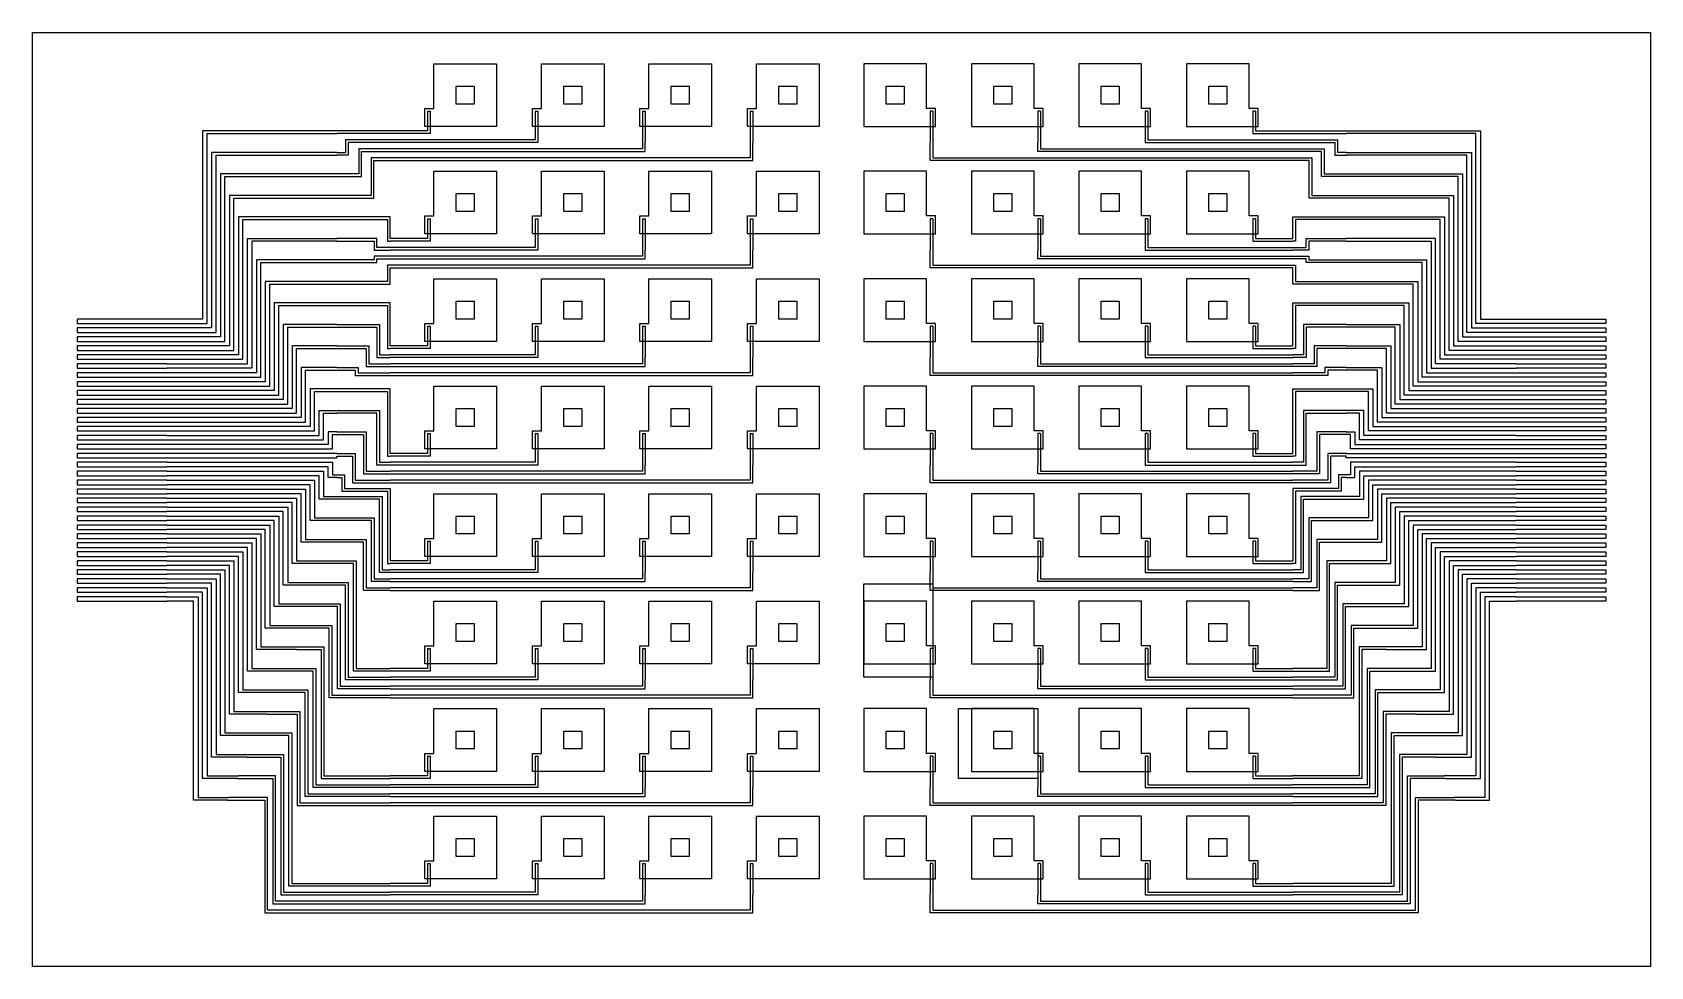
# Model space of a CAD drawing. Header units: millimetres. Extents: x -64 to 318, y -275 to 106.
# Drawn here: x 83.1 to 173.4, y -157.4 to -105.3 of the extents above; entities that cross this region are included whole.
import ezdxf

# ---------------------------------------------------------------- set-up
doc = ezdxf.new("R2010")
doc.units = ezdxf.units.MM
doc.header["$MEASUREMENT"] = 0

# ---------------------------------------------------------------- blocks, each defined once
blk = doc.blocks.new('*U20')
at = {"color": 3}
for p, q in [((-2, -1.75), (-2, -0.75)), ((-2, -0.75), (-1.5, -0.75)), ((-1.5, -0.75), (-1.5, -0.75)), ((-1.5, -1.75), (-2, -1.75))]:
    blk.add_line(p, q, dxfattribs=at)
blk.add_lwpolyline([(-1.5, -0.75), (-1.5, 1.75), (2, 1.75), (2, -1.75), (-1.5, -1.75)], dxfattribs=at)
blk = doc.blocks.new('*U21')
at = {"color": 0, "linetype": 'ByBlock', "lineweight": -2, "transparency": 16777216}
for p in [(0, 0), (6, 0), (12, 0), (18, 0), (0, -6), (6, -6), (12, -6), (18, -6), (0, -12), (6, -12), (12, -12), (18, -12), (0, -18), (6, -18), (12, -18), (18, -18), (0, -24), (6, -24), (12, -24), (18, -24), (0, -30), (6, -30), (12, -30), (18, -30), (0, -36), (6, -36), (12, -36), (18, -36), (0, -42), (6, -42), (12, -42), (18, -42)]:
    blk.add_blockref('*U20', p, dxfattribs=at)
blk = doc.blocks.new('*U22')
blk.add_lwpolyline([(-0.125, 2.5), (-0.125, -2.5), (0.125, -2.5), (0.125, 2.5)])
blk = doc.blocks.new('*U23')
at = {"color": 0, "linetype": 'ByBlock', "lineweight": -2, "transparency": 16777216}
for p in [(0, 0), (0.5, 0), (1, 0), (1.5, 0), (2, 0), (2.5, 0), (3, 0), (3.5, 0), (4, 0), (4.5, 0), (5, 0), (5.5, 0), (6, 0), (6.5, 0), (7, 0), (7.5, 0), (8, 0), (8.5, 0), (9, 0), (9.5, 0), (10, 0), (10.5, 0), (11, 0), (11.5, 0), (12, 0), (12.5, 0), (13, 0), (13.5, 0), (14, 0), (14.5, 0), (15, 0), (15.5, 0)]:
    blk.add_blockref('*U22', p, dxfattribs=at)
blk = doc.blocks.new('*U24')
for p, q in [((-8.033, 1.375), (-8.033, 0.275)), ((-8.033, 1.375), (-7.883, 1.375)), ((-7.883, 1.375), (-7.883, 0.125)), ((-2.033, 1.375), (-2.033, -0.225)), ((-2.033, 1.375), (-1.883, 1.375)), ((-1.883, 1.375), (-1.883, 0.125)), ((3.967, 1.375), (3.967, -0.225)), ((3.967, 1.375), (4.117, 1.375)), ((4.117, 1.375), (4.117, 0.125)), ((9.967, 1.375), (9.967, -0.225)), ((9.967, 1.375), (10.117, 1.375)), ((10.117, 1.375), (10.117, 0.125)), ((-8.033, 0.275), (-10.117, 0.275)), ((-7.883, 0.125), (-10.117, 0.125)), ((-8.033, 0.275), (-8.033, 0.275)), ((-1.998, 0.172), (-1.998, 0.172)), ((-1.883, 0.125), (-1.883, -0.375)), ((4.002, 0.172), (4.002, 0.172)), ((4.117, 0.125), (4.117, -0.375)), ((10.002, 0.172), (10.002, 0.172)), ((10.117, 0.125), (10.117, -0.375)), ((-2.033, -0.225), (-10.117, -0.225)), ((-1.883, -0.375), (-10.117, -0.375)), ((3.967, -0.725), (-10.117, -0.725)), ((-10.117, -0.875), (4.117, -0.875)), ((3.967, -0.225), (3.967, -0.725)), ((4.117, -0.875), (4.117, -0.375)), ((9.967, -0.225), (9.967, -0.725)), ((9.967, -0.725), (9.967, -1.225)), ((10.117, -0.875), (10.117, -0.375)), ((10.117, -1.375), (10.117, -0.875)), ((9.967, -1.225), (-10.117, -1.225)), ((-10.117, -1.375), (10.117, -1.375))]:
    blk.add_line(p, q)
blk = doc.blocks.new('*U25')
at = {"color": 0, "linetype": 'ByBlock', "lineweight": -2, "transparency": 16777216}
for p in [(0, 0), (0, -6), (0, -12), (0, -18), (0, -24), (0, -30), (0, -36), (0, -42)]:
    blk.add_blockref('*U24', p, dxfattribs=at)
blk = doc.blocks.new('*U26')
at = {"color": 3}
for p, q in [((-2, -1.75), (-2, -0.75)), ((-2, -0.75), (-1.5, -0.75)), ((-1.5, -0.75), (-1.5, -0.75)), ((-1.5, -1.75), (-2, -1.75))]:
    blk.add_line(p, q, dxfattribs=at)
blk.add_lwpolyline([(-1.5, -0.75), (-1.5, 1.75), (2, 1.75), (2, -1.75), (-1.5, -1.75)], dxfattribs=at)
blk = doc.blocks.new('*U27')
at = {"color": 0, "linetype": 'ByBlock', "lineweight": -2, "transparency": 16777216}
for p in [(0, 0), (6, 0), (12, 0), (18, 0), (0, -6), (6, -6), (12, -6), (18, -6), (0, -12), (6, -12), (12, -12), (18, -12), (0, -18), (6, -18), (12, -18), (18, -18), (0, -24), (6, -24), (12, -24), (18, -24), (0, -30), (6, -30), (12, -30), (18, -30), (0, -36), (6, -36), (12, -36), (18, -36), (0, -42), (6, -42), (12, -42), (18, -42)]:
    blk.add_blockref('*U26', p, dxfattribs=at)
blk = doc.blocks.new('*U28')
blk.add_lwpolyline([(-0.125, 2.5), (-0.125, -2.5), (0.125, -2.5), (0.125, 2.5)])
blk = doc.blocks.new('*U29')
at = {"color": 0, "linetype": 'ByBlock', "lineweight": -2, "transparency": 16777216}
for p in [(0, 0), (0.5, 0), (1, 0), (1.5, 0), (2, 0), (2.5, 0), (3, 0), (3.5, 0), (4, 0), (4.5, 0), (5, 0), (5.5, 0), (6, 0), (6.5, 0), (7, 0), (7.5, 0), (8, 0), (8.5, 0), (9, 0), (9.5, 0), (10, 0), (10.5, 0), (11, 0), (11.5, 0), (12, 0), (12.5, 0), (13, 0), (13.5, 0), (14, 0), (14.5, 0), (15, 0), (15.5, 0)]:
    blk.add_blockref('*U28', p, dxfattribs=at)
blk = doc.blocks.new('*U30')
for p, q in [((-8.033, 1.375), (-8.033, 0.275)), ((-8.033, 1.375), (-7.883, 1.375)), ((-7.883, 1.375), (-7.883, 0.125)), ((-2.033, 1.375), (-2.033, -0.225)), ((-2.033, 1.375), (-1.883, 1.375)), ((-1.883, 1.375), (-1.883, 0.125)), ((3.967, 1.375), (3.967, -0.225)), ((3.967, 1.375), (4.117, 1.375)), ((4.117, 1.375), (4.117, 0.125)), ((9.967, 1.375), (9.967, -0.225)), ((9.967, 1.375), (10.117, 1.375)), ((10.117, 1.375), (10.117, 0.125)), ((-8.033, 0.275), (-10.117, 0.275)), ((-7.883, 0.125), (-10.117, 0.125)), ((-8.033, 0.275), (-8.033, 0.275)), ((-1.998, 0.172), (-1.998, 0.172)), ((-1.883, 0.125), (-1.883, -0.375)), ((4.002, 0.172), (4.002, 0.172)), ((4.117, 0.125), (4.117, -0.375)), ((10.002, 0.172), (10.002, 0.172)), ((10.117, 0.125), (10.117, -0.375)), ((-2.033, -0.225), (-10.117, -0.225)), ((-1.883, -0.375), (-10.117, -0.375)), ((3.967, -0.725), (-10.117, -0.725)), ((-10.117, -0.875), (4.117, -0.875)), ((3.967, -0.225), (3.967, -0.725)), ((4.117, -0.875), (4.117, -0.375)), ((9.967, -0.225), (9.967, -0.725)), ((9.967, -0.725), (9.967, -1.225)), ((10.117, -0.875), (10.117, -0.375)), ((10.117, -1.375), (10.117, -0.875)), ((9.967, -1.225), (-10.117, -1.225)), ((-10.117, -1.375), (10.117, -1.375))]:
    blk.add_line(p, q)
blk = doc.blocks.new('*U31')
at = {"color": 0, "linetype": 'ByBlock', "lineweight": -2, "transparency": 16777216}
for p in [(0, 0), (0, -6), (0, -12), (0, -18), (0, -24), (0, -30), (0, -36), (0, -42)]:
    blk.add_blockref('*U30', p, dxfattribs=at)
blk = doc.blocks.new('*U32')
at = {"color": 4}
blk.add_lwpolyline([(-0.5, 0.5), (0.5, 0.5), (0.5, -0.5), (-0.5, -0.5)], close=True, dxfattribs=at)
blk = doc.blocks.new('*U33')
at = {"color": 0, "linetype": 'ByBlock', "lineweight": -2, "transparency": 16777216}
for p in [(0, 0), (6, 0), (12, 0), (18, 0), (24, 0), (30, 0), (36, 0), (42, 0), (0, -6), (6, -6), (12, -6), (18, -6), (24, -6), (30, -6), (36, -6), (42, -6), (0, -12), (6, -12), (12, -12), (18, -12), (24, -12), (30, -12), (36, -12), (42, -12), (0, -18), (6, -18), (12, -18), (18, -18), (24, -18), (30, -18), (36, -18), (42, -18), (0, -24), (6, -24), (12, -24), (18, -24), (24, -24), (30, -24), (36, -24), (42, -24), (0, -30), (6, -30), (12, -30), (18, -30), (24, -30), (30, -30), (36, -30), (42, -30), (0, -36), (6, -36), (12, -36), (18, -36), (24, -36), (30, -36), (36, -36), (42, -36), (0, -42), (6, -42), (12, -42), (18, -42), (24, -42), (30, -42), (36, -42), (42, -42)]:
    blk.add_blockref('*U32', p, dxfattribs=at)

msp = doc.modelspace()

# ---------------------------------------------------------------- linework, layer by layer
for p, q in [((103.07851, -110.7991), (100.10449, -110.7991)), ((103.07851, -110.9491), (100.10449, -110.9491)), ((153.4448, -110.7991), (156.41882, -110.7991)), ((153.4448, -110.9491), (156.41882, -110.9491)), ((103.07851, -111.2991), (100.57758, -111.2991)), ((100.57758, -111.2991), (100.57758, -111.9991)), ((103.07851, -111.4491), (100.72758, -111.4491)), ((100.72758, -111.4491), (100.72758, -112.1491)), ((103.07851, -111.7991), (101.33059, -111.7991)), ((101.33059, -111.7991), (101.33059, -113.1991)), ((101.48059, -113.3491), (101.48059, -111.9491)), ((101.48059, -111.9491), (103.07851, -111.9491)), ((153.4448, -111.2991), (155.94574, -111.2991)), ((153.4448, -111.4491), (155.79574, -111.4491)), ((153.4448, -111.7991), (155.19273, -111.7991)), ((155.04273, -111.9491), (153.4448, -111.9491)), ((155.04273, -113.3491), (155.04273, -111.9491)), ((155.19273, -111.7991), (155.19273, -113.1991)), ((155.79574, -111.4491), (155.79574, -112.1491)), ((155.94574, -111.2991), (155.94574, -111.9991)), ((100.10449, -111.9991), (100.57758, -111.9991)), ((100.72758, -112.1491), (100.10449, -112.1491)), ((103.07851, -112.2991), (102.01649, -112.2991)), ((102.01649, -112.2991), (102.01649, -114.3991)), ((102.16649, -114.5491), (102.16649, -112.4491)), ((102.16649, -112.4491), (103.07851, -112.4491)), ((153.4448, -112.2991), (154.50682, -112.2991)), ((154.35682, -112.4491), (153.4448, -112.4491)), ((154.35682, -114.5491), (154.35682, -112.4491)), ((154.50682, -112.2991), (154.50682, -114.3991)), ((155.79574, -112.1491), (156.41882, -112.1491)), ((156.41882, -111.9991), (155.94574, -111.9991)), ((101.33059, -113.1991), (100.10449, -113.1991)), ((100.10449, -113.3491), (101.48059, -113.3491)), ((156.41882, -113.3491), (155.04273, -113.3491)), ((155.19273, -113.1991), (156.41882, -113.1991)), ((102.01649, -114.3991), (100.10449, -114.3991)), ((100.10449, -114.5491), (102.16649, -114.5491)), ((156.41882, -114.5491), (154.35682, -114.5491)), ((154.50682, -114.3991), (156.41882, -114.3991)), ((103.07851, -115.5991), (100.10449, -115.5991)), ((103.07851, -116.7991), (103.07851, -115.5991)), ((153.4448, -116.7991), (153.4448, -115.5991)), ((153.4448, -115.5991), (156.41882, -115.5991)), ((100.10449, -115.7491), (102.92851, -115.7491)), ((102.92851, -115.7491), (102.92851, -116.9491)), ((156.41882, -115.7491), (153.5948, -115.7491)), ((153.5948, -115.7491), (153.5948, -116.9491)), ((102.32851, -116.7991), (100.10449, -116.7991)), ((100.10449, -116.9491), (102.17851, -116.9491)), ((102.17851, -116.9491), (102.17851, -117.4491)), ((102.32851, -117.2991), (102.32851, -116.7991)), ((103.07851, -117.2991), (102.32851, -117.2991)), ((102.92851, -116.9491), (103.07851, -116.9491)), ((153.5948, -116.9491), (153.4448, -116.9491)), ((153.4448, -117.2991), (154.1948, -117.2991)), ((154.1948, -117.2991), (154.1948, -116.7991)), ((154.1948, -116.7991), (156.41882, -116.7991)), ((156.41882, -116.9491), (154.3448, -116.9491)), ((154.3448, -116.9491), (154.3448, -117.4491)), ((102.17851, -117.9991), (100.10449, -117.9991)), ((100.10449, -118.1491), (102.32851, -118.1491)), ((102.17851, -117.4491), (103.07851, -117.4491)), ((103.07851, -117.7991), (102.17851, -117.7991)), ((102.17851, -117.7991), (102.17851, -117.9991)), ((102.32851, -118.1491), (102.32851, -117.9491)), ((102.32851, -117.9491), (103.07851, -117.9491)), ((103.07851, -118.2991), (102.92851, -118.2991)), ((102.92851, -118.2991), (102.92851, -119.1991)), ((154.3448, -117.4491), (153.4448, -117.4491)), ((153.4448, -117.7991), (154.3448, -117.7991)), ((154.1948, -117.9491), (153.4448, -117.9491)), ((153.4448, -118.2991), (153.5948, -118.2991)), ((153.5948, -118.2991), (153.5948, -119.1991)), ((154.1948, -118.1491), (154.1948, -117.9491)), ((156.41882, -118.1491), (154.1948, -118.1491)), ((154.3448, -117.7991), (154.3448, -117.9991)), ((154.3448, -117.9991), (156.41882, -117.9991)), ((102.92851, -119.1991), (100.10449, -119.1991)), ((103.07851, -119.3491), (103.07851, -118.4491)), ((153.4448, -119.3491), (153.4448, -118.4491)), ((153.5948, -119.1991), (156.41882, -119.1991)), ((100.10449, -119.3491), (103.07851, -119.3491)), ((156.41882, -119.3491), (153.4448, -119.3491)), ((103.07851, -120.3991), (100.10449, -120.3991)), ((100.10449, -120.5491), (102.92851, -120.5491)), ((102.92851, -120.5491), (102.92851, -122.9491)), ((103.07851, -122.7991), (103.07851, -120.3991)), ((153.4448, -122.7991), (153.4448, -120.3991)), ((153.4448, -120.3991), (156.41882, -120.3991)), ((156.41882, -120.5491), (153.5948, -120.5491)), ((153.5948, -120.5491), (153.5948, -122.9491)), ((100.10449, -121.5991), (102.47851, -121.5991)), ((100.10449, -121.7491), (102.32851, -121.7491)), ((102.32851, -121.7491), (102.32851, -123.4491)), ((102.47851, -121.5991), (102.47851, -123.2991)), ((156.41882, -121.5991), (154.0448, -121.5991)), ((154.0448, -121.5991), (154.0448, -123.2991)), ((156.41882, -121.7491), (154.1948, -121.7491)), ((154.1948, -121.7491), (154.1948, -123.4491)), ((100.10449, -122.7991), (101.87851, -122.7991)), ((101.87851, -122.7991), (101.87851, -123.7991)), ((156.41882, -122.7991), (154.6448, -122.7991)), ((154.6448, -122.7991), (154.6448, -123.7991)), ((100.10449, -122.9491), (101.72851, -122.9491)), ((101.72851, -122.9491), (101.72851, -123.9491)), ((102.32851, -123.4491), (103.07851, -123.4491)), ((102.47851, -123.2991), (103.07851, -123.2991)), ((102.92851, -122.9491), (103.07851, -122.9491)), ((153.5948, -122.9491), (153.4448, -122.9491)), ((154.0448, -123.2991), (153.4448, -123.2991)), ((154.1948, -123.4491), (153.4448, -123.4491)), ((156.41882, -122.9491), (154.7948, -122.9491)), ((154.7948, -122.9491), (154.7948, -123.9491)), ((100.10449, -123.9991), (101.27851, -123.9991)), ((100.10449, -124.1491), (101.12851, -124.1491)), ((101.12851, -124.1491), (101.12851, -124.4491)), ((101.12851, -124.4491), (103.07851, -124.4491)), ((101.27851, -123.9991), (101.27851, -124.2991)), ((101.27851, -124.2991), (103.07851, -124.2991)), ((101.72851, -123.9491), (103.07851, -123.9491)), ((101.87851, -123.7991), (103.07851, -123.7991)), ((154.6448, -123.7991), (153.4448, -123.7991)), ((154.7948, -123.9491), (153.4448, -123.9491)), ((155.2448, -124.2991), (153.4448, -124.2991)), ((155.3948, -124.4491), (153.4448, -124.4491)), ((156.41882, -123.9991), (155.2448, -123.9991)), ((155.2448, -123.9991), (155.2448, -124.2991)), ((156.41882, -124.1491), (155.3948, -124.1491)), ((155.3948, -124.1491), (155.3948, -124.4491)), ((103.07851, -125.1991), (100.10449, -125.1991)), ((100.10449, -125.3491), (102.92851, -125.3491)), ((102.92851, -125.3491), (102.92851, -128.9491)), ((103.07851, -128.7991), (103.07851, -125.1991)), ((153.4448, -128.7991), (153.4448, -125.1991)), ((153.4448, -125.1991), (156.41882, -125.1991)), ((156.41882, -125.3491), (153.5948, -125.3491)), ((153.5948, -125.3491), (153.5948, -128.9491)), ((100.10449, -126.3991), (102.47851, -126.3991)), ((102.47851, -126.3991), (102.47851, -129.2991)), ((156.41882, -126.3991), (154.0448, -126.3991)), ((154.0448, -126.3991), (154.0448, -129.2991)), ((102.32851, -126.5491), (100.10449, -126.5491)), ((102.32851, -129.4491), (102.32851, -126.5491)), ((154.1948, -129.4491), (154.1948, -126.5491)), ((154.1948, -126.5491), (156.41882, -126.5491)), ((100.10449, -127.5991), (101.72851, -127.5991)), ((100.10449, -127.7491), (101.57851, -127.7491)), ((101.57851, -127.7491), (101.57851, -129.9491)), ((101.72851, -127.5991), (101.72851, -129.7991)), ((156.41882, -127.5991), (154.7948, -127.5991)), ((154.7948, -127.5991), (154.7948, -129.7991)), ((156.41882, -127.7491), (154.9448, -127.7491)), ((154.9448, -127.7491), (154.9448, -129.9491)), ((100.10449, -128.7991), (90.60449, -128.7991)), ((100.10449, -128.7991), (101.12851, -128.7991)), ((100.10449, -128.9491), (100.97851, -128.9491)), ((100.97851, -128.9491), (100.97851, -130.4491)), ((101.12851, -128.7991), (101.12851, -130.2991)), ((102.92851, -128.9491), (103.07851, -128.9491)), ((153.5948, -128.9491), (153.4448, -128.9491)), ((156.41882, -128.7991), (155.3948, -128.7991)), ((155.3948, -128.7991), (155.3948, -130.2991)), ((156.41882, -128.9491), (155.5448, -128.9491)), ((155.5448, -128.9491), (155.5448, -130.4491)), ((156.41882, -128.7991), (165.91882, -128.7991)), ((100.10449, -129.9991), (100.52851, -129.9991)), ((100.52851, -129.9991), (100.52851, -130.76273)), ((101.57851, -129.9491), (103.07851, -129.9491)), ((101.72851, -129.7991), (103.07851, -129.7991)), ((103.07851, -129.4491), (102.32851, -129.4491)), ((102.47851, -129.2991), (103.07851, -129.2991)), ((154.0448, -129.2991), (153.4448, -129.2991)), ((153.4448, -129.4491), (154.1948, -129.4491)), ((154.7948, -129.7991), (153.4448, -129.7991)), ((154.9448, -129.9491), (153.4448, -129.9491)), ((156.41882, -129.9991), (155.9948, -129.9991)), ((155.9948, -129.9991), (155.9948, -130.76273)), ((100.10449, -130.1491), (100.37851, -130.1491)), ((100.37851, -130.1491), (100.37851, -130.91273)), ((100.37851, -130.91273), (102.92851, -130.91273)), ((100.52851, -130.76273), (103.07851, -130.76273)), ((100.97851, -130.4491), (103.07851, -130.4491)), ((101.12851, -130.2991), (103.07851, -130.2991)), ((102.92851, -130.91273), (102.92851, -134.9491)), ((103.07851, -130.76273), (103.07851, -134.7991)), ((155.3948, -130.2991), (153.4448, -130.2991)), ((155.5448, -130.4491), (153.4448, -130.4491)), ((155.9948, -130.76273), (153.4448, -130.76273)), ((153.4448, -130.76273), (153.4448, -134.7991)), ((156.1448, -130.91273), (153.5948, -130.91273)), ((153.5948, -130.91273), (153.5948, -134.9491)), ((156.41882, -130.1491), (156.1448, -130.1491)), ((156.1448, -130.1491), (156.1448, -130.91273)), ((100.10449, -131.1991), (102.62851, -131.1991)), ((102.47851, -131.3491), (100.10449, -131.3491)), ((102.47851, -135.4491), (102.47851, -131.3491)), ((102.62851, -131.1991), (102.62851, -135.2991)), ((156.41882, -131.1991), (153.8948, -131.1991)), ((153.8948, -131.1991), (153.8948, -135.2991)), ((154.0448, -135.4491), (154.0448, -131.3491)), ((154.0448, -131.3491), (156.41882, -131.3491)), ((102.02851, -132.5491), (100.10449, -132.5491)), ((100.25449, -132.3991), (102.17851, -132.3991)), ((102.02851, -135.9491), (102.02851, -132.5491)), ((102.17851, -132.3991), (102.17851, -135.7991)), ((156.26882, -132.3991), (154.3448, -132.3991)), ((154.3448, -132.3991), (154.3448, -135.7991)), ((154.4948, -135.9491), (154.4948, -132.5491)), ((154.4948, -132.5491), (156.41882, -132.5491)), ((100.10449, -133.5991), (101.72851, -133.5991)), ((101.72851, -133.5991), (101.72851, -136.2991)), ((156.41882, -133.5991), (154.7948, -133.5991)), ((154.7948, -133.5991), (154.7948, -136.2991)), ((101.57851, -133.7491), (100.10449, -133.7491)), ((101.57851, -136.4491), (101.57851, -133.7491)), ((154.9448, -136.4491), (154.9448, -133.7491)), ((154.9448, -133.7491), (156.41882, -133.7491)), ((100.10449, -134.7991), (101.17594, -134.7991)), ((101.02594, -134.9491), (100.10449, -134.9491)), ((101.02594, -140.9491), (101.02594, -134.9491)), ((101.17594, -134.7991), (101.17594, -140.7991)), ((103.07851, -135.4491), (102.47851, -135.4491)), ((102.62851, -135.2991), (103.07851, -135.2991)), ((102.92851, -134.9491), (103.07851, -134.9491)), ((153.5948, -134.9491), (153.4448, -134.9491)), ((153.8948, -135.2991), (153.4448, -135.2991)), ((153.4448, -135.4491), (154.0448, -135.4491)), ((156.41882, -134.7991), (155.34738, -134.7991)), ((155.34738, -134.7991), (155.34738, -140.7991)), ((155.49738, -140.9491), (155.49738, -134.9491)), ((155.49738, -134.9491), (156.41882, -134.9491)), ((100.57594, -136.1491), (99.48751, -136.1491)), ((99.55606, -135.9991), (100.72594, -135.9991)), ((100.57594, -141.4491), (100.57594, -136.1491)), ((100.72594, -135.9991), (100.72594, -141.2991)), ((101.72851, -136.2991), (103.07851, -136.2991)), ((103.07851, -135.9491), (102.02851, -135.9491)), ((102.17851, -135.7991), (103.07851, -135.7991)), ((154.3448, -135.7991), (153.4448, -135.7991)), ((153.4448, -135.9491), (154.4948, -135.9491)), ((154.7948, -136.2991), (153.4448, -136.2991)), ((156.96725, -135.9991), (155.79738, -135.9991)), ((155.79738, -135.9991), (155.79738, -141.2991)), ((155.94738, -141.4491), (155.94738, -136.1491)), ((155.94738, -136.1491), (157.03581, -136.1491)), ((99.00763, -137.1991), (100.27594, -137.1991)), ((100.27594, -137.1991), (100.27594, -141.7991)), ((103.07851, -136.4491), (101.57851, -136.4491)), ((153.4448, -136.4491), (154.9448, -136.4491)), ((157.51569, -137.1991), (156.24738, -137.1991)), ((156.24738, -137.1991), (156.24738, -141.7991)), ((100.12594, -137.3491), (98.93907, -137.3491)), ((100.12594, -141.9491), (100.12594, -137.3491)), ((156.39738, -141.9491), (156.39738, -137.3491)), ((156.39738, -137.3491), (157.58424, -137.3491)), ((99.67594, -138.5491), (98.39064, -138.5491)), ((98.45919, -138.3991), (99.82594, -138.3991)), ((99.67594, -142.4491), (99.67594, -138.5491)), ((99.82594, -138.3991), (99.82594, -142.2991)), ((158.06412, -138.3991), (156.69738, -138.3991)), ((156.69738, -138.3991), (156.69738, -142.2991)), ((156.84738, -142.4491), (156.84738, -138.5491)), ((156.84738, -138.5491), (158.13267, -138.5491)), ((97.84221, -139.7491), (99.22594, -139.7491)), ((97.91076, -139.5991), (99.37594, -139.5991)), ((99.22594, -139.7491), (99.22594, -146.9491)), ((99.37594, -139.5991), (99.37594, -146.7991)), ((158.61255, -139.5991), (157.14738, -139.5991)), ((157.14738, -139.5991), (157.14738, -146.7991)), ((158.68111, -139.7491), (157.29738, -139.7491)), ((157.29738, -139.7491), (157.29738, -146.9491)), ((97.36233, -140.7991), (98.92594, -140.7991)), ((98.92594, -140.7991), (98.92594, -147.2991)), ((101.17594, -140.7991), (103.07851, -140.7991)), ((155.34738, -140.7991), (153.4448, -140.7991)), ((159.16099, -140.7991), (157.59738, -140.7991)), ((157.59738, -140.7991), (157.59738, -147.2991)), ((98.77594, -140.9491), (97.29377, -140.9491)), ((98.77594, -147.4491), (98.77594, -140.9491)), ((103.07851, -141.4491), (100.57594, -141.4491)), ((100.72594, -141.2991), (103.07851, -141.2991)), ((103.07851, -140.9491), (101.02594, -140.9491)), ((153.4448, -140.9491), (155.49738, -140.9491)), ((155.79738, -141.2991), (153.4448, -141.2991)), ((153.4448, -141.4491), (155.94738, -141.4491)), ((157.74738, -147.4491), (157.74738, -140.9491)), ((157.74738, -140.9491), (159.22954, -140.9491)), ((98.32594, -142.1491), (96.74534, -142.1491)), ((96.81389, -141.9991), (98.47594, -141.9991)), ((98.32594, -147.9491), (98.32594, -142.1491)), ((98.47594, -141.9991), (98.47594, -147.7991)), ((103.07851, -142.4491), (99.67594, -142.4491)), ((99.82594, -142.2991), (103.07851, -142.2991)), ((103.07851, -141.9491), (100.12594, -141.9491)), ((100.27594, -141.7991), (103.07851, -141.7991)), ((156.24738, -141.7991), (153.4448, -141.7991)), ((153.4448, -141.9491), (156.39738, -141.9491)), ((156.69738, -142.2991), (153.4448, -142.2991)), ((153.4448, -142.4491), (156.84738, -142.4491)), ((159.70942, -141.9991), (158.04738, -141.9991)), ((158.04738, -141.9991), (158.04738, -147.7991)), ((158.19738, -147.9491), (158.19738, -142.1491)), ((158.19738, -142.1491), (159.77798, -142.1491)), ((96.19691, -143.3491), (97.87594, -143.3491)), ((96.26546, -143.1991), (98.02594, -143.1991)), ((97.87594, -143.3491), (97.87594, -148.4491)), ((98.02594, -143.1991), (98.02594, -148.2991)), ((160.25785, -143.1991), (158.49738, -143.1991)), ((158.49738, -143.1991), (158.49738, -148.2991)), ((160.32641, -143.3491), (158.64738, -143.3491)), ((158.64738, -143.3491), (158.64738, -148.4491)), ((95.71703, -144.3991), (97.57594, -144.3991)), ((97.57594, -144.3991), (97.57594, -152.7991)), ((160.80629, -144.3991), (158.94738, -144.3991)), ((158.94738, -144.3991), (158.94738, -152.7991)), ((97.42594, -144.5491), (95.64847, -144.5491)), ((97.42594, -152.9491), (97.42594, -144.5491)), ((159.09738, -152.9491), (159.09738, -144.5491)), ((159.09738, -144.5491), (160.87484, -144.5491)), ((95.10004, -145.7491), (96.97594, -145.7491)), ((95.16859, -145.5991), (97.12594, -145.5991)), ((96.97594, -145.7491), (96.97594, -153.4491)), ((97.12594, -145.5991), (97.12594, -153.2991)), ((161.35472, -145.5991), (159.39738, -145.5991)), ((159.39738, -145.5991), (159.39738, -153.2991)), ((161.42328, -145.7491), (159.54738, -145.7491)), ((159.54738, -145.7491), (159.54738, -153.4491)), ((94.55161, -146.9491), (96.52594, -146.9491)), ((96.67594, -146.7991), (94.62016, -146.7991)), ((96.52594, -146.9491), (96.52594, -153.9491)), ((96.67594, -153.7991), (96.67594, -146.7991)), ((99.22594, -146.9491), (103.07851, -146.9491)), ((99.37594, -146.7991), (103.07851, -146.7991)), ((157.14738, -146.7991), (153.4448, -146.7991)), ((157.29738, -146.9491), (153.4448, -146.9491)), ((159.84738, -153.7991), (159.84738, -146.7991)), ((159.84738, -146.7991), (161.90315, -146.7991)), ((161.97171, -146.9491), (159.99738, -146.9491)), ((159.99738, -146.9491), (159.99738, -153.9491)), ((96.22594, -147.9991), (94.07173, -147.9991)), ((96.22594, -154.2991), (96.22594, -147.9991)), ((103.07851, -147.9491), (98.32594, -147.9491)), ((98.47594, -147.7991), (103.07851, -147.7991)), ((103.07851, -147.4491), (98.77594, -147.4491)), ((98.92594, -147.2991), (103.07851, -147.2991)), ((157.59738, -147.2991), (153.4448, -147.2991)), ((153.4448, -147.4491), (157.74738, -147.4491)), ((158.04738, -147.7991), (153.4448, -147.7991)), ((153.4448, -147.9491), (158.19738, -147.9491)), ((160.29738, -154.2991), (160.29738, -147.9991)), ((160.29738, -147.9991), (162.45159, -147.9991)), ((94.00317, -148.1491), (96.07594, -148.1491)), ((96.07594, -148.1491), (96.07594, -154.4491)), ((97.87594, -148.4491), (103.07851, -148.4491)), ((98.02594, -148.2991), (103.07851, -148.2991)), ((158.49738, -148.2991), (153.4448, -148.2991)), ((158.64738, -148.4491), (153.4448, -148.4491)), ((162.52014, -148.1491), (160.44738, -148.1491)), ((160.44738, -148.1491), (160.44738, -154.4491)), ((96.97594, -153.4491), (103.07851, -153.4491)), ((97.12594, -153.2991), (103.07851, -153.2991)), ((103.07851, -152.9491), (97.42594, -152.9491)), ((97.57594, -152.7991), (103.07851, -152.7991)), ((158.94738, -152.7991), (153.4448, -152.7991)), ((153.4448, -152.9491), (159.09738, -152.9491)), ((159.39738, -153.2991), (153.4448, -153.2991)), ((159.54738, -153.4491), (153.4448, -153.4491)), ((103.07851, -154.2991), (96.22594, -154.2991)), ((96.52594, -153.9491), (103.07851, -153.9491)), ((103.07851, -153.7991), (96.67594, -153.7991)), ((153.4448, -153.7991), (159.84738, -153.7991)), ((159.99738, -153.9491), (153.4448, -153.9491)), ((153.4448, -154.2991), (160.29738, -154.2991)), ((96.07594, -154.4491), (103.07851, -154.4491)), ((160.44738, -154.4491), (153.4448, -154.4491))]:
    msp.add_line(p, q)
at = {"color": 4}
msp.add_lwpolyline([(83.10449, -105.2991), (173.41882, -105.2991), (173.41882, -157.4491), (83.10449, -157.4491)], close=True, dxfattribs=at)
for points in [[(100.10449, -110.7991), (92.60449, -110.7991), (92.60449, -121.2991), (90.60449, -121.2991)], [(90.60449, -121.5491), (92.85453, -121.5491), (92.85453, -110.9491), (100.10449, -110.9491)], [(156.41882, -110.7991), (163.91882, -110.7991), (163.91882, -121.2991), (165.91882, -121.2991)], [(165.91882, -121.5491), (163.66878, -121.5491), (163.66878, -110.9491), (156.41882, -110.9491)], [(100.10449, -111.9991), (93.10449, -111.9991), (93.10449, -121.7991), (90.60449, -121.7991)], [(90.60449, -122.0491), (93.35453, -122.0491), (93.35453, -112.1491), (100.10449, -112.1491)], [(156.41882, -111.9991), (163.41882, -111.9991), (163.41882, -121.7991), (165.91882, -121.7991)], [(165.91882, -122.0491), (163.16878, -122.0491), (163.16878, -112.1491), (156.41882, -112.1491)], [(100.10449, -113.1991), (93.60449, -113.1991), (93.60449, -122.2991), (90.60449, -122.2991)], [(90.60449, -122.5491), (93.85453, -122.5491), (93.85453, -113.3491), (100.10449, -113.3491)], [(156.41882, -113.1991), (162.91882, -113.1991), (162.91882, -122.2991), (165.91882, -122.2991)], [(165.91882, -122.5491), (162.66878, -122.5491), (162.66878, -113.3491), (156.41882, -113.3491)], [(100.10449, -114.3991), (94.10449, -114.3991), (94.10449, -122.7991), (90.60449, -122.7991)], [(90.60449, -123.0491), (94.35453, -123.0491), (94.35453, -114.5491), (100.10449, -114.5491)], [(156.41882, -114.3991), (162.41882, -114.3991), (162.41882, -122.7991), (165.91882, -122.7991)], [(165.91882, -123.0491), (162.16878, -123.0491), (162.16878, -114.5491), (156.41882, -114.5491)], [(100.10449, -115.5991), (94.60449, -115.5991), (94.60449, -123.2991), (90.60449, -123.2991)], [(156.41882, -115.5991), (161.91882, -115.5991), (161.91882, -123.2991), (165.91882, -123.2991)], [(90.60449, -123.5491), (94.85453, -123.5491), (94.85453, -115.7491), (100.10449, -115.7491)], [(165.91882, -123.5491), (161.66878, -123.5491), (161.66878, -115.7491), (156.41882, -115.7491)], [(90.60449, -123.7991), (95.10453, -123.7991), (95.10453, -116.7991), (100.10449, -116.7991)], [(100.10449, -116.9491), (95.35449, -116.9491), (95.35449, -124.0491), (90.60449, -124.0491)], [(165.91882, -123.7991), (161.41878, -123.7991), (161.41878, -116.7991), (156.41882, -116.7991)], [(156.41882, -116.9491), (161.16882, -116.9491), (161.16882, -124.0491), (165.91882, -124.0491)], [(100.10449, -117.9991), (95.60449, -117.9991), (95.60449, -124.2991), (90.60449, -124.2991)], [(90.60449, -124.5491), (95.85453, -124.5491), (95.85453, -118.1491), (100.10449, -118.1491)], [(156.41882, -117.9991), (160.91882, -117.9991), (160.91882, -124.2991), (165.91882, -124.2991)], [(165.91882, -124.5491), (160.66878, -124.5491), (160.66878, -118.1491), (156.41882, -118.1491)], [(100.10449, -119.1991), (96.10449, -119.1991), (96.10449, -124.7991), (90.60449, -124.7991)], [(156.41882, -119.1991), (160.41882, -119.1991), (160.41882, -124.7991), (165.91882, -124.7991)], [(90.60449, -125.0491), (96.35453, -125.0491), (96.35453, -119.3491), (100.10449, -119.3491)], [(165.91882, -125.0491), (160.16878, -125.0491), (160.16878, -119.3491), (156.41882, -119.3491)], [(100.10449, -120.3991), (96.60449, -120.3991), (96.60449, -125.2991), (90.60449, -125.2991)], [(90.60449, -125.5491), (96.85453, -125.5491), (96.85453, -120.5491), (100.10449, -120.5491)], [(156.41882, -120.3991), (159.91882, -120.3991), (159.91882, -125.2991), (165.91882, -125.2991)], [(165.91882, -125.5491), (159.66878, -125.5491), (159.66878, -120.5491), (156.41882, -120.5491)], [(100.10449, -121.5991), (97.10449, -121.5991), (97.10449, -125.7991), (90.60449, -125.7991)], [(90.60449, -126.0491), (97.35453, -126.0491), (97.35453, -121.7491), (100.10449, -121.7491)], [(156.41882, -121.5991), (159.41882, -121.5991), (159.41882, -125.7991), (165.91882, -125.7991)], [(165.91882, -126.0491), (159.16878, -126.0491), (159.16878, -121.7491), (156.41882, -121.7491)], [(100.10449, -122.7991), (97.60449, -122.7991), (97.60449, -126.2991), (90.60449, -126.2991)], [(156.41882, -122.7991), (158.91882, -122.7991), (158.91882, -126.2991), (165.91882, -126.2991)], [(90.60449, -126.5491), (97.85453, -126.5491), (97.85453, -122.9491), (100.10449, -122.9491)], [(165.91882, -126.5491), (158.66878, -126.5491), (158.66878, -122.9491), (156.41882, -122.9491)], [(100.10449, -123.9991), (98.10449, -123.9991), (98.10449, -126.7991), (90.60449, -126.7991)], [(90.60449, -127.0491), (98.35453, -127.0491), (98.35453, -124.1491), (100.10449, -124.1491)], [(156.41882, -123.9991), (158.41882, -123.9991), (158.41882, -126.7991), (165.91882, -126.7991)], [(165.91882, -127.0491), (158.16878, -127.0491), (158.16878, -124.1491), (156.41882, -124.1491)], [(100.10449, -125.1991), (98.60449, -125.1991), (98.60449, -127.2991), (90.60449, -127.2991)], [(90.60449, -127.5491), (98.85453, -127.5491), (98.85453, -125.3491), (100.10449, -125.3491)], [(156.41882, -125.1991), (157.91882, -125.1991), (157.91882, -127.2991), (165.91882, -127.2991)], [(165.91882, -127.5491), (157.66878, -127.5491), (157.66878, -125.3491), (156.41882, -125.3491)], [(90.60449, -127.7991), (99.10453, -127.7991), (99.10453, -126.3991), (100.10449, -126.3991)], [(165.91882, -127.7991), (157.41878, -127.7991), (157.41878, -126.3991), (156.41882, -126.3991)], [(90.60449, -128.0491), (99.35453, -128.0491), (99.35453, -126.5491), (100.10449, -126.5491)], [(165.91882, -128.0491), (157.16878, -128.0491), (157.16878, -126.5491), (156.41882, -126.5491)], [(100.10449, -127.5991), (99.60449, -127.5991), (99.60449, -128.2991), (90.60449, -128.2991)], [(90.60449, -128.5491), (99.85449, -128.5491), (99.85449, -127.7491), (100.10449, -127.7491)], [(156.41882, -127.5991), (156.91882, -127.5991), (156.91882, -128.2991), (165.91882, -128.2991)], [(165.91882, -128.5491), (156.66882, -128.5491), (156.66882, -127.7491), (156.41882, -127.7491)], [(90.60449, -129.0491), (100.10449, -129.0491), (100.10449, -128.9491)], [(165.91882, -129.0491), (156.41882, -129.0491), (156.41882, -128.9491)], [(90.60449, -129.2991), (99.85449, -129.2991), (99.85449, -129.9991), (100.10449, -129.9991)], [(100.10449, -130.1491), (99.60449, -130.1491), (99.60449, -129.5491), (90.60449, -129.5491)], [(90.60449, -129.7991), (99.35453, -129.7991), (99.35453, -131.1991), (100.10449, -131.1991)], [(100.10449, -131.3491), (99.10449, -131.3491), (99.10449, -130.0491), (90.60449, -130.0491)], [(165.91882, -129.2991), (156.66882, -129.2991), (156.66882, -129.9991), (156.41882, -129.9991)], [(156.41882, -130.1491), (156.91882, -130.1491), (156.91882, -129.5491), (165.91882, -129.5491)], [(165.91882, -129.7991), (157.16878, -129.7991), (157.16878, -131.1991), (156.41882, -131.1991)], [(156.41882, -131.3491), (157.41882, -131.3491), (157.41882, -130.0491), (165.91882, -130.0491)], [(90.60449, -130.2991), (98.85453, -130.2991), (98.85453, -132.3991), (100.25449, -132.3991)], [(100.10449, -132.5491), (98.60449, -132.5491), (98.60449, -130.5491), (90.60449, -130.5491)], [(90.60449, -130.7991), (98.35453, -130.7991), (98.35453, -133.5991), (100.10449, -133.5991)], [(165.91882, -130.2991), (157.66878, -130.2991), (157.66878, -132.3991), (156.26882, -132.3991)], [(156.41882, -132.5491), (157.91882, -132.5491), (157.91882, -130.5491), (165.91882, -130.5491)], [(165.91882, -130.7991), (158.16878, -130.7991), (158.16878, -133.5991), (156.41882, -133.5991)], [(100.10449, -133.7491), (98.10449, -133.7491), (98.10449, -131.0491), (90.60449, -131.0491)], [(90.60449, -131.2991), (97.85453, -131.2991), (97.85453, -134.7991), (100.10449, -134.7991)], [(100.10449, -134.9491), (97.60449, -134.9491), (97.60449, -131.5491), (90.60449, -131.5491)], [(90.60449, -131.7991), (97.35453, -131.7991), (97.35453, -135.9991), (99.55606, -135.9991)], [(156.41882, -133.7491), (158.41882, -133.7491), (158.41882, -131.0491), (165.91882, -131.0491)], [(165.91882, -131.2991), (158.66878, -131.2991), (158.66878, -134.7991), (156.41882, -134.7991)], [(156.41882, -134.9491), (158.91882, -134.9491), (158.91882, -131.5491), (165.91882, -131.5491)], [(165.91882, -131.7991), (159.16878, -131.7991), (159.16878, -135.9991), (156.96725, -135.9991)], [(99.48751, -136.1491), (97.10449, -136.1491), (97.10449, -132.0491), (90.60449, -132.0491)], [(90.60449, -132.2991), (96.85453, -132.2991), (96.85453, -137.1991), (99.00763, -137.1991)], [(98.93907, -137.3491), (96.60449, -137.3491), (96.60449, -132.5491), (90.60449, -132.5491)], [(157.03581, -136.1491), (159.41882, -136.1491), (159.41882, -132.0491), (165.91882, -132.0491)], [(165.91882, -132.2991), (159.66878, -132.2991), (159.66878, -137.1991), (157.51569, -137.1991)], [(157.58424, -137.3491), (159.91882, -137.3491), (159.91882, -132.5491), (165.91882, -132.5491)], [(90.60449, -132.7991), (96.35453, -132.7991), (96.35453, -138.3991), (98.45919, -138.3991)], [(98.39064, -138.5491), (96.10449, -138.5491), (96.10449, -133.0491), (90.60449, -133.0491)], [(90.60449, -133.2991), (95.85453, -133.2991), (95.85453, -139.5991), (97.91076, -139.5991)], [(97.84221, -139.7491), (95.60449, -139.7491), (95.60449, -133.5491), (90.60449, -133.5491)], [(165.91882, -132.7991), (160.16878, -132.7991), (160.16878, -138.3991), (158.06412, -138.3991)], [(158.13267, -138.5491), (160.41882, -138.5491), (160.41882, -133.0491), (165.91882, -133.0491)], [(165.91882, -133.2991), (160.66878, -133.2991), (160.66878, -139.5991), (158.61255, -139.5991)], [(158.68111, -139.7491), (160.91882, -139.7491), (160.91882, -133.5491), (165.91882, -133.5491)], [(90.60449, -133.7991), (95.35453, -133.7991), (95.35453, -140.7991), (97.36233, -140.7991)], [(97.29377, -140.9491), (95.10449, -140.9491), (95.10449, -134.0491), (90.60449, -134.0491)], [(90.60449, -134.2991), (94.85453, -134.2991), (94.85453, -141.9991), (96.81389, -141.9991)], [(96.74534, -142.1491), (94.60449, -142.1491), (94.60449, -134.5491), (90.60449, -134.5491)], [(165.91882, -133.7991), (161.16878, -133.7991), (161.16878, -140.7991), (159.16099, -140.7991)], [(159.22954, -140.9491), (161.41882, -140.9491), (161.41882, -134.0491), (165.91882, -134.0491)], [(165.91882, -134.2991), (161.66878, -134.2991), (161.66878, -141.9991), (159.70942, -141.9991)], [(159.77798, -142.1491), (161.91882, -142.1491), (161.91882, -134.5491), (165.91882, -134.5491)], [(90.60449, -134.7991), (94.35453, -134.7991), (94.35453, -143.1991), (96.26546, -143.1991)], [(96.19691, -143.3491), (94.10449, -143.3491), (94.10449, -135.0491), (90.60449, -135.0491)], [(90.60449, -135.2991), (93.85453, -135.2991), (93.85453, -144.3991), (95.71703, -144.3991)], [(165.91882, -134.7991), (162.16878, -134.7991), (162.16878, -143.1991), (160.25785, -143.1991)], [(160.32641, -143.3491), (162.41882, -143.3491), (162.41882, -135.0491), (165.91882, -135.0491)], [(165.91882, -135.2991), (162.66878, -135.2991), (162.66878, -144.3991), (160.80629, -144.3991)], [(95.64847, -144.5491), (93.60449, -144.5491), (93.60449, -135.5491), (90.60449, -135.5491)], [(90.60449, -135.7991), (93.35453, -135.7991), (93.35453, -145.5991), (95.16859, -145.5991)], [(95.10004, -145.7491), (93.10449, -145.7491), (93.10449, -136.0491), (90.60449, -136.0491)], [(90.60449, -136.2991), (92.85453, -136.2991), (92.85453, -146.7991), (94.62016, -146.7991)], [(160.87484, -144.5491), (162.91882, -144.5491), (162.91882, -135.5491), (165.91882, -135.5491)], [(165.91882, -135.7991), (163.16878, -135.7991), (163.16878, -145.5991), (161.35472, -145.5991)], [(161.42328, -145.7491), (163.41882, -145.7491), (163.41882, -136.0491), (165.91882, -136.0491)], [(165.91882, -136.2991), (163.66878, -136.2991), (163.66878, -146.7991), (161.90315, -146.7991)], [(94.55161, -146.9491), (92.60449, -146.9491), (92.60449, -136.5491), (90.60449, -136.5491)], [(90.60449, -136.7991), (92.35453, -136.7991), (92.35453, -147.9991), (94.07173, -147.9991)], [(94.00317, -148.1491), (92.10449, -148.1491), (92.10449, -137.0491), (90.60449, -137.0491)], [(161.97171, -146.9491), (163.91882, -146.9491), (163.91882, -136.5491), (165.91882, -136.5491)], [(165.91882, -136.7991), (164.16878, -136.7991), (164.16878, -147.9991), (162.45159, -147.9991)], [(162.52014, -148.1491), (164.41882, -148.1491), (164.41882, -137.0491), (165.91882, -137.0491)]]:
    msp.add_lwpolyline(points)
at = {"color": 1}
for points in [[(129.51166, -136.09003), (133.36166, -136.09003), (133.36166, -141.2991), (129.51166, -141.2991)], [(134.79919, -143.0491), (139.21166, -143.0491), (139.21166, -146.9491), (134.79919, -146.9491)]]:
    msp.add_lwpolyline(points, close=True, dxfattribs=at)

# ---------------------------------------------------------------- block references
for name, p in [('*U21', (107.01166, -108.7991)), ('*U33', (107.26166, -108.7991)), ('*U25', (113.19509, -111.0741))]:
    msp.add_blockref(name, p)
at = {"xscale": -1}
for name, p in [('*U27', (149.51166, -108.7991)), ('*U31', (143.32823, -111.0741))]:
    msp.add_blockref(name, p, dxfattribs=at)
at = {"rotation": 270}
msp.add_blockref('*U23', (88.10449, -121.4241), dxfattribs=at)
at = {"xscale": -1, "rotation": 90}
msp.add_blockref('*U29', (168.41882, -121.4241), dxfattribs=at)

doc.saveas('drawing.dxf')
